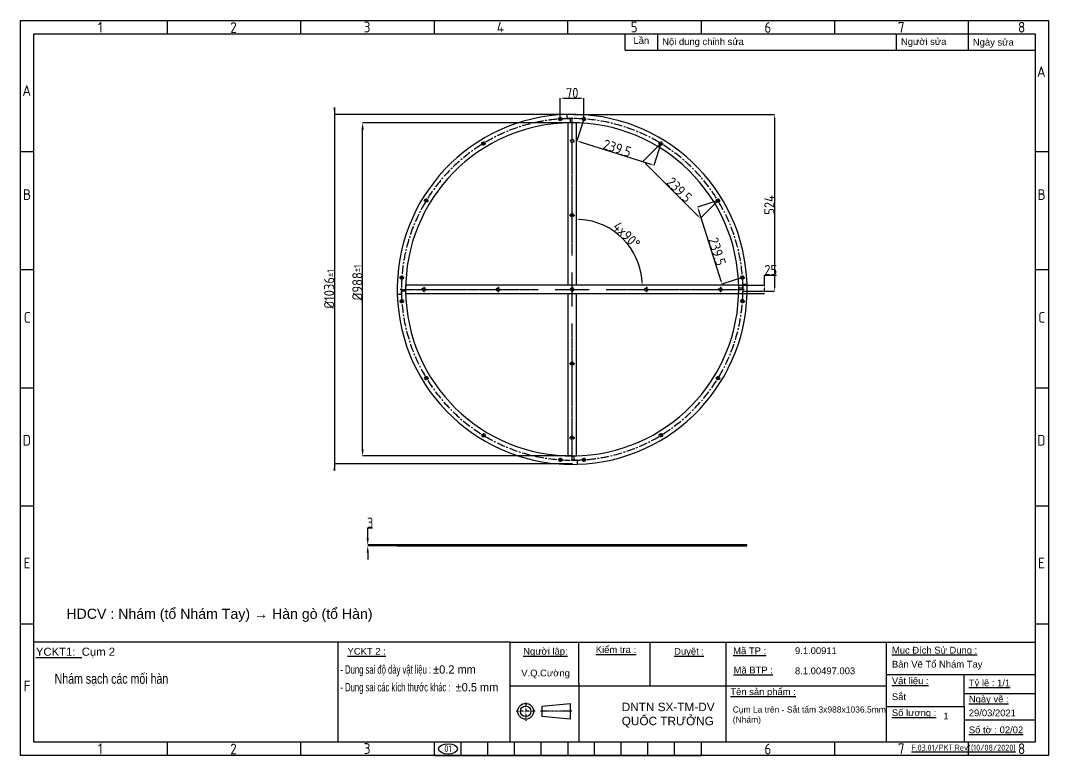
# Model space of a CAD drawing. Header units: millimetres. Extents: x -127318 to -46279, y 54276 to 57025.
# Drawn here: x -76337 to -73288, y 54338 to 56517 of the extents above; entities that cross this region are included whole.
import ezdxf

# ---------------------------------------------------------------- set-up
doc = ezdxf.new("R2010")
doc.units = ezdxf.units.MM
doc.header["$PDMODE"] = 2
for name, pattern in [('CENTER', [2, 1.25, -0.25, 0.25, -0.25]), ('CENTER2', [1.125, 0.75, -0.125, 0.125, -0.125]), ('CENTERX2', [4, 2.5, -0.5, 0.5, -0.5]), ('CONTPVMNIL', [0]), ('DASHEDX2', [1.5, 1, -0.5])]:
    doc.linetypes.add(name, pattern=pattern)
doc.layers.get('0').update_dxf_attribs({"linetype": 'CONTPVMNIL'})
doc.layers.get('DEFPOINTS').update_dxf_attribs({"color": 6})
for name, color, linetype in [('CENTER', 1, 'CENTERX2'), ('FRAME050', 6, 'Continuous'), ('hatch', 4, 'DASHEDX2'), ('MAIN', 7, 'Continuous')]:
    doc.layers.add(name, color=color, linetype=linetype)
doc.styles.add('ISOCP', font='isocp')
doc.styles.add('SLDTEXTSTYLE3', font='TXT', dxfattribs={"width": 0.65, "bigfont": 'bigfont'})
doc.styles.get("Standard").update_dxf_attribs({"font": 'isocp.shx'})
doc.styles.add('style1', font='arial.ttf', dxfattribs={"width": 0.75})
doc.dimstyles.new('Dim20$0', dxfattribs={"dimtxt": 20, "dimasz": 10, "dimexe": 0, "dimexo": 0, "dimgap": 0.6, "dimtad": 1, "dimtoh": 1, "dimdsep": 46, "dimtxsty": 'ISOCP', "dimcen": 0, "dimclrd": 3, "dimclre": 3, "dimclrt": 7, "dimadec": 3, "dimazin": 2, "dimtp": 0.05, "dimtm": 0.05, "dimtfac": 0.7, "dimtofl": 0, "dimtmove": 0, "dimatfit": 3, "dimfxl": 1, "dimtolj": 1, "dimarcsym": 0})
doc.dimstyles.new('Dim20$2', dxfattribs={"dimtxt": 20, "dimasz": 10, "dimexe": 0, "dimexo": 0, "dimgap": 0.6, "dimtad": 1, "dimtoh": 1, "dimdsep": 46, "dimtxsty": 'ISOCP', "dimcen": 0, "dimclrd": 3, "dimclre": 3, "dimclrt": 7, "dimadec": 3, "dimazin": 2, "dimtp": 0.05, "dimtm": 0.05, "dimtfac": 0.7, "dimtofl": 0, "dimtmove": 0, "dimatfit": 3, "dimfxl": 1, "dimtolj": 1, "dimarcsym": 0})

# ---------------------------------------------------------------- blocks, each defined once
blk = doc.blocks.new('ẢERHAEEH')
at = {"layer": 'FRAME050'}
for p, q in [((-261.36, 213.96), (-261.36, 217.92)), ((-221.76, 213.96), (-221.76, 217.92)), ((-182.16, 213.96), (-182.16, 217.92)), ((-142.56, 213.96), (-142.56, 217.92)), ((-102.96, 213.96), (-102.96, 217.92)), ((-63.36, 213.96), (-63.36, 217.92)), ((-23.76, 213.96), (-23.76, 217.92)), ((-300.96, 178.96), (-304.92, 178.96)), ((0, 178.96), (-3.96, 178.96)), ((-300.96, 143.96), (-304.92, 143.96)), ((0, 143.96), (-3.96, 143.96)), ((-304.92, 108.96), (-300.96, 108.96)), ((-3.96, 108.96), (0, 108.96)), ((-300.96, 73.96), (-304.92, 73.96)), ((0, 73.96), (-3.96, 73.96)), ((-300.96, 38.96), (-304.92, 38.96)), ((0, 38.96), (-3.96, 38.96)), ((-261.36, 0), (-261.36, 3.96)), ((-221.76, 0), (-221.76, 3.96)), ((-182.16, 0), (-182.16, 3.96)), ((-174.24, 0), (-174.24, 3.96)), ((-166.32, 0), (-166.32, 3.96)), ((-158.4, 0), (-158.4, 3.96)), ((-150.48, 0), (-150.48, 3.96)), ((-142.56, 3.96), (-142.56, 0)), ((-134.64, 0), (-134.64, 3.96)), ((-126.72, 0), (-126.72, 3.96)), ((-118.8, 0), (-118.8, 3.96)), ((-110.88, 0), (-110.88, 3.96)), ((-102.96, 0), (-102.96, 3.96)), ((-63.36, 0), (-63.36, 3.96)), ((-23.76, 0), (-23.76, 3.96)), ((-182.16, 0), (-102.96, 0))]:
    blk.add_line(p, q, dxfattribs=at)
at = {"layer": 'MAIN', "color": 7, "linetype": 'Continuous'}
blk.add_lwpolyline([(-300.96, 213.96), (-3.96, 213.96), (-3.96, 3.96), (-300.96, 3.96)], close=True, dxfattribs=at)
at = {"layer": 'FRAME050', "style": 'ISOCP'}
for s, p in [('1', (-281.95, 214.36)), ('2', (-242.72, 214.28)), ('3', (-203.13, 214.42)), ('4', (-163.63, 214.36)), ('5', (-123.93, 214.42)), ('6', (-84.25, 214.28)), ('7', (-44.67, 214.36)), ('8', (-9.03, 214.36)), ('A', (-3.41, 201.17)), ('A', (-304.37, 195.59)), ('B', (-304.21, 164.74)), ('B', (-3.25, 164.74)), ('C', (-303.97, 128.3)), ('C', (-3.01, 128.3)), ('D', (-304.3, 91.87)), ('D', (-3.34, 91.87)), ('E', (-304.05, 55.44)), ('E', (-3.09, 55.44)), ('F', (-304.05, 19.01)), ('1', (-281.95, 0.4)), ('2', (-242.72, 0.32)), ('3', (-203.13, 0.46)), ('6', (-84.25, 0.32)), ('7', (-44.67, 0.4)), ('8', (-9.03, 0.4))]:
    blk.add_text(s, height=3.17, dxfattribs=at).set_placement(p)
blk = doc.blocks.new('*D500')
at = {"color": 3, "lineweight": -2, "ltscale": 50, "transparency": 16777216}
for p, q in [((-75307, 54982.1), (-75307, 55012.2)), ((-75307, 55012.2), (-75293.2, 55012.2)), ((-75220.5, 54962.1), (-75307, 54962.1)), ((-75220.5, 54959.1), (-75307, 54959.1)), ((-75307, 54939.1), (-75307, 54919.1))]:
    blk.add_line(p, q, dxfattribs=at)
at = {"color": 3, "ltscale": 50, "transparency": 16777216}
for points in [[(-75310.3, 54982.1), (-75303.7, 54982.1), (-75307, 54962.1)], [(-75310.3, 54939.1), (-75303.7, 54939.1), (-75307, 54959.1)]]:
    blk.add_solid(points, dxfattribs=at)
at = {"layer": 'DEFPOINTS', "color": 0, "ltscale": 50, "transparency": 16777216}
for p in [(-75307, 54959.1), (-75220.5, 54962.1), (-75220.5, 54959.1)]:
    blk.add_point(p, dxfattribs=at)
at = {"color": 7, "ltscale": 50, "transparency": 16777216, "insert": (-75299.8, 55027.8), "char_height": 30, "attachment_point": 5, "style": 'ISOCP'}
blk.add_mtext('\\A1;3', dxfattribs=at)
blk = doc.blocks.new('_CLOSEDFILLED')
at = {"color": 0, "linetype": 'ByBlock'}
blk.add_solid([(-1, 0.16), (0, 0), (-1, -0.16)], dxfattribs=at)
blk = doc.blocks.new('*D791')
at = {"color": 3}
for p, q in [((-75405.7, 56258.8), (-75405.7, 55182.3)), ((-74701.5, 56238.8), (-75405.7, 56238.8)), ((-74700, 55202.3), (-75405.7, 55202.3))]:
    blk.add_line(p, q, dxfattribs=at)
at = {"layer": 'DEFPOINTS'}
for p in [(-75405.7, 56238.8), (-74701.5, 56238.8), (-74700, 55202.3)]:
    blk.add_point(p, dxfattribs=at)
at = {"color": 3, "xscale": 20, "yscale": 20}
for p, rotation in [((-75405.7, 56238.8), 270), ((-75405.7, 55202.3), 90)]:
    blk.add_blockref('_CLOSEDFILLED', p, dxfattribs=dict(at, rotation=rotation))
at = {"color": 7, "insert": (-75421.3, 55720.5), "char_height": 30, "attachment_point": 5, "rotation": 90, "style": 'ISOCP'}
blk.add_mtext('\\A0;%%C1036{\\H0.70x;±1}', dxfattribs=at)
blk = doc.blocks.new('*D698')
at = {"color": 3, "lineweight": -2, "ltscale": 30, "transparency": 16777216}
blk.add_arc((-74688, 55732.3), 194.9, 2.94, 87.06, dxfattribs=at)
at = {"color": 3, "ltscale": 30, "transparency": 16777216}
for points in [[(-74678.1, 55925.2), (-74678, 55928.6), (-74688, 55927.2)], [(-74491.7, 55742.3), (-74495.1, 55742.2), (-74493.1, 55732.3)]]:
    blk.add_solid(points, dxfattribs=at)
at = {"layer": 'DEFPOINTS', "color": 0, "ltscale": 30, "transparency": 16777216}
for p in [(-74688, 56213.7), (-74590.6, 55901.1), (-75194.5, 55732.3), (-74206.5, 55732.3), (-74688, 55225.7)]:
    blk.add_point(p, dxfattribs=at)
at = {"color": 7, "ltscale": 30, "transparency": 16777216, "insert": (-74539, 55880.9), "char_height": 30, "attachment_point": 5, "rotation": 314.9205, "style": 'ISOCP'}
blk.add_mtext('\\A1;4x90°', dxfattribs=at)
blk = doc.blocks.new('*D699')
at = {"color": 3, "lineweight": -2, "ltscale": 30, "transparency": 16777216}
for p, q in [((-74129.6, 55732.3), (-74129.6, 55761.7)), ((-74129.6, 55761.7), (-74094, 55761.7)), ((-74206.5, 55732.3), (-74129.6, 55732.3)), ((-74129.6, 55717.3), (-74129.6, 55722.3)), ((-74206.5, 55707.3), (-74129.6, 55707.3))]:
    blk.add_line(p, q, dxfattribs=at)
at = {"color": 3, "ltscale": 30, "transparency": 16777216}
for points in [[(-74131.2, 55722.3), (-74127.9, 55722.3), (-74129.6, 55732.3)], [(-74131.2, 55717.3), (-74127.9, 55717.3), (-74129.6, 55707.3)]]:
    blk.add_solid(points, dxfattribs=at)
at = {"layer": 'DEFPOINTS', "color": 0, "ltscale": 30, "transparency": 16777216}
for p in [(-74206.5, 55732.3), (-74206.5, 55707.3), (-74129.6, 55707.3)]:
    blk.add_point(p, dxfattribs=at)
at = {"color": 7, "ltscale": 30, "transparency": 16777216, "insert": (-74111.5, 55777.3), "char_height": 30, "attachment_point": 5, "style": 'ISOCP'}
blk.add_mtext('\\A1;25', dxfattribs=at)
blk = doc.blocks.new('*D700')
at = {"color": 3, "lineweight": -2, "ltscale": 30, "transparency": 16777216}
for p, q in [((-74695.5, 56238.7), (-74099.9, 56238.7)), ((-74099.9, 56228.7), (-74099.9, 55724.8)), ((-74194.1, 55714.8), (-74099.9, 55714.8))]:
    blk.add_line(p, q, dxfattribs=at)
at = {"color": 3, "ltscale": 30, "transparency": 16777216}
for points in [[(-74101.5, 56228.7), (-74098.2, 56228.7), (-74099.9, 56238.7)], [(-74101.5, 55724.8), (-74098.2, 55724.8), (-74099.9, 55714.8)]]:
    blk.add_solid(points, dxfattribs=at)
at = {"layer": 'DEFPOINTS', "color": 0, "ltscale": 30, "transparency": 16777216}
for p in [(-74695.5, 56238.7, 0), (-74194.1, 55714.8, 0), (-74099.9, 55714.8)]:
    blk.add_point(p, dxfattribs=at)
at = {"color": 7, "ltscale": 30, "transparency": 16777216, "insert": (-74115.5, 55970.2), "char_height": 30, "attachment_point": 5, "rotation": 90, "style": 'ISOCP'}
blk.add_mtext('\\A1;524', dxfattribs=at)
blk = doc.blocks.new('*D701')
at = {"color": 3, "lineweight": -2, "ltscale": 30, "transparency": 16777216}
for p, q in [((-74735.7, 56225), (-74735.7, 56286.8)), ((-74725.7, 56286.8), (-74675.5, 56286.8)), ((-74665.5, 56225), (-74665.5, 56286.8))]:
    blk.add_line(p, q, dxfattribs=at)
at = {"color": 3, "ltscale": 30, "transparency": 16777216}
for points in [[(-74725.7, 56288.4), (-74725.7, 56285.1), (-74735.7, 56286.8)], [(-74675.5, 56288.4), (-74675.5, 56285.1), (-74665.5, 56286.8)]]:
    blk.add_solid(points, dxfattribs=at)
at = {"layer": 'DEFPOINTS', "color": 0, "ltscale": 30, "transparency": 16777216}
for p in [(-74665.5, 56286.8), (-74735.7, 56225, 0), (-74665.5, 56225, 0)]:
    blk.add_point(p, dxfattribs=at)
at = {"color": 7, "ltscale": 30, "transparency": 16777216, "insert": (-74700.5, 56302.4), "char_height": 30, "attachment_point": 5, "style": 'ISOCP'}
blk.add_mtext('\\A1;70', dxfattribs=at)
blk = doc.blocks.new('*U696')
at = {"layer": 'CENTER', "color": 0, "linetype": 'CENTER2', "transparency": 16777216}
for p, q in [((0, 100.8), (0, 504.2)), ((-504.2, 0), (-100.8, 0)), ((100.8, 0), (504.2, 0)), ((0, -504.2), (0, -100.8))]:
    blk.add_line(p, q, dxfattribs=at)
at = {"layer": 'CENTER', "color": 0, "linetype": 'Continuous', "transparency": 16777216}
for p, q in [((0, -50.4), (0, 50.4)), ((-50.4, 0), (50.4, 0))]:
    blk.add_line(p, q, dxfattribs=at)
blk = doc.blocks.new('*D702')
at = {"color": 3, "lineweight": -2, "ltscale": 30, "transparency": 16777216}
for p, q in [((-74665.5, 56225), (-74686.2, 56160.2)), ((-74676.6, 56157.2), (-74467.5, 56090.6)), ((-74437.3, 56152.5), (-74457.9, 56087.6))]:
    blk.add_line(p, q, dxfattribs=at)
at = {"color": 3, "ltscale": 30, "transparency": 16777216}
for points in [[(-74676.1, 56158.7), (-74677.1, 56155.6), (-74686.2, 56160.2)], [(-74466.9, 56092.2), (-74468, 56089.1), (-74457.9, 56087.6)]]:
    blk.add_solid(points, dxfattribs=at)
at = {"layer": 'DEFPOINTS', "color": 0, "ltscale": 30, "transparency": 16777216}
for p in [(-74665.5, 56225), (-74437.3, 56152.5), (-74457.9, 56087.6)]:
    blk.add_point(p, dxfattribs=at)
at = {"color": 7, "ltscale": 30, "transparency": 16777216, "insert": (-74566.8, 56138.6), "char_height": 30, "attachment_point": 5, "rotation": 342.3613, "style": 'ISOCP'}
blk.add_mtext('\\A1;239.5', dxfattribs=at)
blk = doc.blocks.new('*D703')
at = {"color": 3, "lineweight": -2, "ltscale": 30, "transparency": 16777216}
for p, q in [((-74437.3, 56152.5), (-74489.7, 56100.1)), ((-74482.6, 56093), (-74327.4, 55937.8)), ((-74267.9, 55983.1), (-74320.3, 55930.8))]:
    blk.add_line(p, q, dxfattribs=at)
at = {"color": 3, "ltscale": 30, "transparency": 16777216}
for points in [[(-74481.4, 56094.2), (-74483.8, 56091.8), (-74489.7, 56100.1)], [(-74326.2, 55939), (-74328.5, 55936.6), (-74320.3, 55930.8)]]:
    blk.add_solid(points, dxfattribs=at)
at = {"layer": 'DEFPOINTS', "color": 0, "ltscale": 30, "transparency": 16777216}
for p in [(-74437.3, 56152.5), (-74267.9, 55983.1), (-74320.3, 55930.8)]:
    blk.add_point(p, dxfattribs=at)
at = {"color": 7, "ltscale": 30, "transparency": 16777216, "insert": (-74382.7, 56015.2), "char_height": 30, "attachment_point": 5, "rotation": 315.0086, "style": 'ISOCP'}
blk.add_mtext('\\A1;239.5', dxfattribs=at)
blk = doc.blocks.new('*D704')
at = {"color": 3, "lineweight": -2, "ltscale": 30, "transparency": 16777216}
for p, q in [((-74267.9, 55983.1), (-74328.7, 55963.8)), ((-74325.7, 55954.2), (-74259.1, 55745.1)), ((-74195.3, 55754.9), (-74256.1, 55735.5))]:
    blk.add_line(p, q, dxfattribs=at)
at = {"color": 3, "ltscale": 30, "transparency": 16777216}
for points in [[(-74324.1, 55954.8), (-74327.3, 55953.7), (-74328.7, 55963.8)], [(-74257.5, 55745.6), (-74260.7, 55744.6), (-74256.1, 55735.5)]]:
    blk.add_solid(points, dxfattribs=at)
at = {"layer": 'DEFPOINTS', "color": 0, "ltscale": 30, "transparency": 16777216}
for p in [(-74267.9, 55983.1), (-74195.3, 55754.9), (-74256.1, 55735.5)]:
    blk.add_point(p, dxfattribs=at)
at = {"color": 7, "ltscale": 30, "transparency": 16777216, "insert": (-74270.5, 55832.1), "char_height": 30, "attachment_point": 5, "rotation": 287.656, "style": 'ISOCP'}
blk.add_mtext('\\A1;239.5', dxfattribs=at)
blk = doc.blocks.new('cung')
at = {"ltscale": 30}
for p, q in [((-10, -12.5), (-10, -0.2)), ((0, -25), (0, -12.5)), ((499, -514), (511.5, -514)), ((511.3, -504), (523.8, -504)), ((511.3, -504), (511.5, -514))]:
    blk.add_line(p, q, dxfattribs=at)
for centre, radius in [((5, -12.5), 2), ((40, -13.7), 2.5), ((268.3, -86.3), 2.5), ((437.6, -255.6), 2.5), ((510.3, -483.8), 2.5)]:
    blk.add_circle(centre, radius, dxfattribs=at)
for centre, radius, start, end in [((5, -519), 519, 1.6562, 91.6562), ((-5, -519), 506.5, 89.4344, 90.5656), ((5, -519), 494, 0.5799, 90.5799)]:
    blk.add_arc(centre, radius, start, end, dxfattribs=at)
at = {"layer": 'CENTER', "ltscale": 2}
for p, q in [((34.5, -13.7, 0), (45.5, -13.7, 0)), ((40, -8.2, 0), (40, -19.2, 0)), ((262.8, -86.3, 0), (273.7, -86.3, 0)), ((268.3, -80.8, 0), (268.3, -91.7, 0)), ((432.2, -255.6), (443.1, -255.6)), ((437.6, -250.1), (437.6, -261.1)), ((504.8, -483.8), (515.8, -483.8)), ((510.3, -478.3), (510.3, -489.3))]:
    blk.add_line(p, q, dxfattribs=at)
at = {"layer": 'CENTER', "ltscale": 10}
blk.add_arc((5, -519), 506.5, 0.5656, 90.5656, dxfattribs=at)
at = {"layer": 'hatch', "ltscale": 5}
for centre in [(40, -13.7, 0), (268.3, -86.3, 0), (437.6, -255.6), (510.3, -483.8)]:
    blk.add_circle(centre, 5, dxfattribs=at)
blk = doc.blocks.new('*D707')
at = {"color": 3, "lineweight": -2, "ltscale": 50, "transparency": 16777216}
for p, q in [((-74700.5, 56213.8), (-75322.1, 56213.8)), ((-75322.1, 55245.7), (-75322.1, 56193.8)), ((-74700.5, 55225.7), (-75322.1, 55225.7))]:
    blk.add_line(p, q, dxfattribs=at)
at = {"color": 3, "ltscale": 50, "transparency": 16777216}
for points in [[(-75325.5, 56193.8), (-75318.8, 56193.8), (-75322.1, 56213.8)], [(-75325.5, 55245.7), (-75318.8, 55245.7), (-75322.1, 55225.7)]]:
    blk.add_solid(points, dxfattribs=at)
at = {"layer": 'DEFPOINTS', "color": 0, "ltscale": 50, "transparency": 16777216}
for p in [(-75322.1, 56213.8), (-74700.5, 56213.8, 0), (-74700.5, 55225.7, 0)]:
    blk.add_point(p, dxfattribs=at)
at = {"color": 7, "ltscale": 50, "transparency": 16777216, "insert": (-75337.7, 55740), "char_height": 30, "attachment_point": 5, "rotation": 90, "style": 'ISOCP'}
blk.add_mtext('\\A1;%%C988{\\H21;±1}', dxfattribs=at)

msp = doc.modelspace()

# ---------------------------------------------------------------- linework, layer by layer
at = {"ltscale": 30}
msp.add_line((-74542.875, 56429.303), (-74542.875, 56477.303), dxfattribs=at)
for p, q in [((-74884.902, 54673.232), (-76297.255, 54673.232)), ((-75395.378, 54673.232), (-75395.378, 54377.303)), ((-74469.851, 54673.232), (-74469.851, 54544.206)), ((-73767.965, 54577.707), (-73767.965, 54673.232)), ((-74680.948, 54552.41), (-74680.948, 54377.303)), ((-74884.902, 54544.206), (-74243.342, 54544.206)), ((-73537.564, 54521.435), (-73327.255, 54521.435)), ((-73537.564, 54443.006), (-73327.255, 54443.006))]:
    msp.add_line(p, q)
at = {"ltscale": 3}
msp.add_line((-74243.342, 54544.206), (-73767.965, 54544.206), dxfattribs=at)
at = {"linetype": 'ByBlock'}
msp.add_line((-73537.564, 54482.903), (-73537.564, 54377.303), dxfattribs=at)
at = {"ltscale": 30, "elevation": 0}
for points in [[(-74688.047, 55732.259), (-74688.047, 56213.688), (-74713.047, 56213.688), (-74713.047, 55732.259)], [(-74713.047, 55707.259), (-74713.047, 55225.688), (-74688.047, 55225.688), (-74688.047, 55707.259)]]:
    msp.add_lwpolyline(points, dxfattribs=at)
for points in [[(-74206.475, 55707.259), (-74206.475, 55732.259), (-75194.475, 55732.259), (-75194.475, 55707.259)], [(-75220.544, 54959.065), (-74182.544, 54959.065), (-74182.544, 54962.065), (-75220.544, 54962.065)]]:
    msp.add_lwpolyline(points, close=True, dxfattribs=at)
at = {"ltscale": 30}
for centre, radius in [((-74437.811, 56151.511, 0), 2.493), ((-74700.547, 55939.688, 0), 2.5), ((-75140.475, 55719.759, 0), 2.5), ((-74920.475, 55719.759, 0), 2.5), ((-74700.547, 55719.759, 0), 2.5), ((-74480.475, 55719.759, 0), 2.5), ((-74260.475, 55719.759, 0), 2.5), ((-74700.547, 55499.688, 0), 2.5), ((-74700.547, 55279.688, 0), 2.5)]:
    msp.add_circle(centre, radius, dxfattribs=at)
at = {"color": 1}
msp.add_ellipse((-75068.727, 54357.044), major_axis=(-28.105, 0), ratio=0.55171628, dxfattribs=at)
at = {"layer": 'CENTER', "ltscale": 3}
for p, q in [((-74700.547, 56151.688, 0), (-74700.547, 56167.688, 0)), ((-74708.547, 55939.688, 0), (-74692.547, 55939.688, 0)), ((-74700.547, 55931.688, 0), (-74700.547, 55947.688, 0)), ((-75148.475, 55719.759, 0), (-75132.475, 55719.759, 0)), ((-75140.475, 55727.759, 0), (-75140.475, 55711.759, 0)), ((-74928.475, 55719.759, 0), (-74912.475, 55719.759, 0)), ((-74920.475, 55727.759, 0), (-74920.475, 55711.759, 0)), ((-74708.547, 55719.759, 0), (-74692.547, 55719.759, 0)), ((-74700.547, 55727.759, 0), (-74700.547, 55711.759, 0)), ((-74488.475, 55719.759, 0), (-74472.475, 55719.759, 0)), ((-74480.475, 55727.759, 0), (-74480.475, 55711.759, 0)), ((-74268.475, 55719.759, 0), (-74252.475, 55719.759, 0)), ((-74260.475, 55727.759, 0), (-74260.475, 55711.759, 0)), ((-74708.547, 55499.688, 0), (-74692.547, 55499.688, 0)), ((-74700.547, 55491.688, 0), (-74700.547, 55507.688, 0)), ((-74700.547, 55271.688, 0), (-74700.547, 55287.688, 0)), ((-74708.547, 55279.688, 0), (-74692.547, 55279.688, 0))]:
    msp.add_line(p, q, dxfattribs=at)
at = {"layer": 'CENTER', "ltscale": 2}
for p, q in [((-74443.296, 56151.511, 0), (-74432.327, 56151.511, 0)), ((-74437.811, 56156.995, 0), (-74437.811, 56146.027, 0))]:
    msp.add_line(p, q, dxfattribs=at)
at = {"layer": 'CENTER', "color": 1, "linetype": 'CENTER', "ltscale": 0.05}
for p, q in [((-74838.395, 54497.093), (-74838.395, 54440.049)), ((-74809.873, 54468.571), (-74866.917, 54468.571))]:
    msp.add_line(p, q, dxfattribs=at)
at = {"layer": 'CENTER'}
msp.add_line((-74701.658, 54468.571), (-74794.09, 54468.571), dxfattribs=at)
at = {"layer": 'DEFPOINTS', "ltscale": 30}
msp.add_lwpolyline([(-76336.855, 56516.903), (-73287.655, 56516.903), (-73287.655, 54337.703), (-76336.855, 54337.703)], close=True, dxfattribs=at)
at = {"layer": 'hatch', "ltscale": 5}
for centre in [(-74700.547, 56159.688, 0), (-74437.811, 56151.511, 0), (-74700.547, 55939.688, 0), (-75140.475, 55719.759, 0), (-74920.475, 55719.759, 0), (-74700.547, 55719.759, 0), (-74480.475, 55719.759, 0), (-74260.475, 55719.759, 0), (-74700.547, 55499.688, 0), (-74700.547, 55279.688, 0)]:
    msp.add_circle(centre, 5, dxfattribs=at)
at = {"layer": 'MAIN'}
for p, q in [((-74446.875, 56429.303), (-74446.875, 56477.303)), ((-73738.598, 56429.303), (-73738.598, 56477.303)), ((-73525.255, 56429.303), (-73525.255, 56477.303)), ((-74542.875, 56429.303), (-73327.255, 56429.303)), ((-74884.902, 54673.232), (-73327.255, 54673.232)), ((-74884.902, 54544.206), (-74884.902, 54673.232)), ((-74680.948, 54552.41), (-74680.948, 54673.232)), ((-74243.342, 54577.707), (-74243.342, 54673.232)), ((-74243.342, 54482.903), (-74243.342, 54577.707)), ((-73767.965, 54577.707), (-73327.255, 54577.707)), ((-73767.965, 54482.903), (-73767.965, 54577.707)), ((-73537.564, 54482.903), (-73537.564, 54577.707)), ((-74884.902, 54377.303), (-74884.902, 54544.206)), ((-74790.446, 54484.253), (-74706.168, 54492.093)), ((-74706.168, 54492.093), (-74706.168, 54445.049)), ((-74790.446, 54484.253), (-74790.446, 54452.889)), ((-74243.342, 54377.303), (-74243.342, 54482.903)), ((-73767.965, 54482.903), (-73537.564, 54482.903)), ((-73767.965, 54377.303), (-73767.965, 54482.903)), ((-73526.058, 54482.903), (-73525.638, 54482.903)), ((-74706.168, 54445.049), (-74790.446, 54452.889))]:
    msp.add_line(p, q, dxfattribs=at)
for radius in [23.522, 15.682]:
    msp.add_circle((-74838.395, 54468.571), radius, dxfattribs=at)

# ---------------------------------------------------------------- block references
at = {"xscale": 10, "yscale": 10, "zscale": 10}
msp.add_blockref('ẢERHAEEH', (-73287.655, 54337.703), dxfattribs=at)
for p, rotation in [((-75219.523, 55714.759, 0), 90), ((-74695.547, 55200.783, 0), 180), ((-74181.571, 55724.759, 0), 270)]:
    msp.add_blockref('cung', p, dxfattribs=dict(rotation=rotation))
msp.add_blockref('cung', (-74705.547, 56238.735, 0))
at = {"layer": 'CENTER', "linetype": 'CENTER2'}
msp.add_blockref('*U696', (-74700.547, 55719.759, 0), dxfattribs=at)

# ---------------------------------------------------------------- texts
at = {"attachment_point": 1}
for s, insert, char_height, width in [('{\\fArial|b0|i0|c0|p34;Lần}', (-74518.708, 56467.836), 20, 24.50884), ('{\\fArial|b0|i0|c0|p34;\\LYCKT1:\\l  Cụm 2}', (-76291.351, 54657.272), 24, 310.50494), ('{\\fArial|b0|i0|c0|p34;29/03/2021}', (-73523.955, 54473.85), 20, 11.98235), ('{\\LF.03.01/PKT.Rev1(10/08/2020)}', (-73693.578, 54369.846), 18, 28.97216)]:
    msp.add_mtext(s, dxfattribs=dict(at, insert=insert, char_height=char_height, width=width))
at = {"color": 0, "attachment_point": 1, "style": 'SLDTEXTSTYLE3'}
for s, insert, char_height, width in [('{\\fArial|b0|i0|c0|p34;\\W1;\\C256;Nội dung chỉnh sửa}', (-74433.476, 56464.53), 20, 366.50686), ('{\\fArial|b0|i0|c0|p34;\\W1;\\C256;Người sửa}', (-73725.199, 56464.53), 20, 366.50686), ('{\\fArial|b0|i0|c0|p34;\\W1;\\C256;Ngày sửa}', (-73511.856, 56462.796), 20, 366.50686), ('{\\fArial|b0|i0|c0|p34;\\W1;\\L\\C256;YCKT 2 :}', (-75366.914, 54656.561), 20, 138.94161), ('{\\fArial|b0|i0|c0|p34;\\W1;\\L\\C256;Người lập:}', (-74845.736, 54656.561), 20, 138.94161), ('{\\fArial|b0|i0|c0|p34;\\W1;\\L\\C256;Kiểm tra :}', (-74630.481, 54661.404), 20, 138.94161), ('{\\fArial|b0|i0|c0|p34;\\W1;\\L\\C256;Duyệt :}', (-74398.008, 54656.561), 20, 138.94161), ('{\\fArial|b0|i0|c0|p34;\\W1;\\L\\C256;Mã TP :}', (-74222.868, 54657.992), 20, 138.94161), ('{\\fArial|b0|i0|c0|p34;\\W1;\\C256;9.1.00911}', (-74039.58, 54658.284), 20, 138.94161), ('{\\fArial|b0|i0|c0|p34;\\W1;\\L\\C256;Mục Đích Sử Dụng :}', (-73752.026, 54659.812), 20, 265.20084), ('{\\fArial|b0|i0|c0|p34;\\W1;\\C256;Bản Vẽ Tổ Nhám Tay}', (-73752.026, 54618.279), 20, 323.2163), ('{\\fArial|b0|i0|c0|p34; - Dung sai độ dày vật liệu : \\W0.933;%%P0.2 mm}', (-75394.284, 54605.083), 25, 805.87067), ('{\\fArial|b0|i0|c0|p34;\\W1;\\C256;V.Q.Cường}', (-74851.532, 54592.047), 20, 138.94161), ('{\\fArial|b0|i0|c0|p34;\\W1;\\L\\C256;Mã BTP :}', (-74221.584, 54600.737), 20, 138.94161), ('{\\fArial|b0|i0|c0|p34;\\W1;\\C256;8.1.00497.003}', (-74039.58, 54598.525), 20, 138.94161), ('{\\fArial|b0|i0|c0|p34; - Dung sai các kích thước khác : \\W0.933; %%P0.5 mm}', (-75394.284, 54552.549), 25, 805.87067), ('{\\fArial|b0|i0|c0|p34;\\W1;\\L\\C256;Vật liệu :}', (-73752.026, 54569.186), 20, 138.94161), ('{\\fArial|b0|i0|c0|p34;\\W1;\\L\\C256;Tỷ lệ : 1/1}', (-73523.783, 54562.665), 20, 138.94161), ('{\\fArial|b0|i0|c0|p34;\\W1;\\L\\C256;Tên sản phẩm :}', (-74231.236, 54536.677), 20, 203.56136), ('{\\fArial|b0|i0|c0|p34;\\W1;\\C256;Sắt }', (-73752.026, 54521.784), 20, 138.94161), ('{\\fArial|b0|i0|c0|p34;\\W1;\\C256;DNTN SX-TM-DV QUỐC TRƯỞNG}', (-74553.485, 54494.012), 25, 372.53153), ('{\\fArial|b0|i0|c0|p34;\\W1;\\L\\C256;Ngày vẽ :}', (-73523.783, 54515.087), 20, 138.94161), ('{\\fArial|b0|i0|c0|p34;\\W1;\\C256;Cụm La trên - Sắt tấm 3x988x1036.5mm (Nhám)}', (-74224.262, 54482.903), 18, 470.24359), ('{\\fArial|b0|i0|c0|p34;\\W1;\\L\\C256;Số lượng :}', (-73752.026, 54474.382), 20, 138.94161), ('{\\fArial|b0|i0|c0|p34;\\W1;\\C256;1}', (-73599.518, 54464.476), 20, 138.94161), ('{\\fArial|b0|i0|c0|p34;\\W1;\\L\\C256;Số tờ : 02/02}', (-73523.783, 54423.618), 20, 165.5958)]:
    msp.add_mtext(s, dxfattribs=dict(at, insert=insert, char_height=char_height, width=width))
at = {"ltscale": 30, "char_height": 30, "attachment_point": 1, "style": 'style1'}
for s, insert, width in [('{\\W1;HDCV : Nhám (tổ Nhám Tay) → Hàn gò (tổ Hàn)}', (-76200.916, 54772.775, 0), 1071.87368), ('Nhám sạch các mối hàn ', (-76235.841, 54580.281, 0), 675.25138)]:
    msp.add_mtext(s, dxfattribs=dict(at, insert=insert, width=width))
at = {"color": 7, "insert": (-75079.688, 54367.985), "char_height": 20, "width": 24.50884, "attachment_point": 1}
msp.add_mtext('01', dxfattribs=at)

# ---------------------------------------------------------------- dimensions: what is measured, and where the dimension line sits
at = {"ltscale": 30}
dim = msp.add_linear_dim(base=(-74665.547, 56286.783, 0), p1=(-74735.699, 56225.038, 0), p2=(-74665.547, 56225.048, 0), dimstyle='Dim20$0', override={"dimtxt": 30, "dimdec": 0}, dxfattribs=at)
dim.commit()
dim.dimension.update_dxf_attribs({"geometry": '*D701', "text_midpoint": (-74700.547, 56286.783, 0), "dimtype": 160})
at = {"ltscale": 50}
for base, p1, p2, picture, middle in [((-75405.707141778, 55202.259158566, 0.00000001), (-74701.544282223, 56238.759158566, 0.00000001), (-74700.04860499, 55202.259158566, 0.00000001), '*D791', (-75421.307141778, 55720.509158566)), ((-75322.139, 56213.759), (-74700.547, 55225.688, 0), (-74700.547, 56213.759, 0), '*D707', (-75322.139, 55739.963))]:
    dim = msp.add_linear_dim(base=base, p1=p1, p2=p2, angle=90, text='%%C<>', dimstyle='Dim20$0', override={"dimtxt": 30, "dimasz": 20, "dimtad": 3, "dimdec": 0, "dimtol": 1, "dimtp": 1, "dimtm": 1}, dxfattribs=at)
    dim.commit()
    dim.dimension.update_dxf_attribs({"geometry": picture, "text_midpoint": middle, "dimtype": 160})
at = {"ltscale": 30}
for base, p1, p2, angle, override, picture, middle, dimtype in [((-74099.856, 55714.759, 0), (-74695.547, 56238.744, 0), (-74194.072, 55714.759, 0), 90, {"dimtxt": 30, "dimdec": 1}, '*D700', (-74099.856, 55970.228, 0), 160), ((-74457.92, 56087.613, 0), (-74665.547, 56225.048, 0), (-74437.297, 56152.473, 0), 342.361281, {"dimtxt": 30, "dimdec": 1}, '*D702', (-74571.552, 56123.744, 0), 161), ((-74320.285, 55930.75, 0), (-74437.297, 56152.473, 0), (-74267.912, 55983.14, 0), 315.008626, {"dimtxt": 30, "dimdec": 1}, '*D703', (-74393.718, 56004.161, 0), 161), ((-74256.103, 55735.548, 0), (-74267.912, 55983.14, 0), (-74195.268, 55754.911, 0), 287.655972, {"dimtxt": 30, "dimdec": 1}, '*D704', (-74285.322, 55827.347, 0), 161), ((-74129.558, 55707.259, 0), (-74206.475, 55732.259, 0), (-74206.475, 55707.259, 0), 90, {"dimtxt": 30}, '*D699', (-74111.456, 55761.731, 0), 160)]:
    dim = msp.add_linear_dim(base=base, p1=p1, p2=p2, angle=angle, dimstyle='Dim20$0', override=override, dxfattribs=at)
    dim.commit()
    dim.dimension.update_dxf_attribs({"geometry": picture, "text_midpoint": middle, "dimtype": dimtype})
dim = msp.add_angular_dim_2l(base=(-74590.595, 55901.051, 0), line1=((-74206.475, 55732.259, 0), (-75194.475, 55732.259, 0)), line2=((-74688.047, 55225.688, 0), (-74688.047, 56213.688, 0)), text='4x<>', dimstyle='Dim20$2', override={"dimtxt": 30}, dxfattribs=at)
dim.commit()
dim.dimension.update_dxf_attribs({"geometry": '*D698', "text_midpoint": (-74550.038, 55869.886, 0), "dimtype": 162})
at = {"ltscale": 50}
dim = msp.add_linear_dim(base=(-75307, 54959.065, 0), p1=(-75220.544, 54962.065, 0), p2=(-75220.544, 54959.065, 0), angle=90, dimstyle='Dim20$0', override={"dimtxt": 30, "dimasz": 20, "dimtad": 3}, dxfattribs=at)
dim.commit()
dim.dimension.update_dxf_attribs({"geometry": '*D500', "text_midpoint": (-75299.779, 55012.24, 0), "dimtype": 160})

doc.saveas('drawing.dxf')
